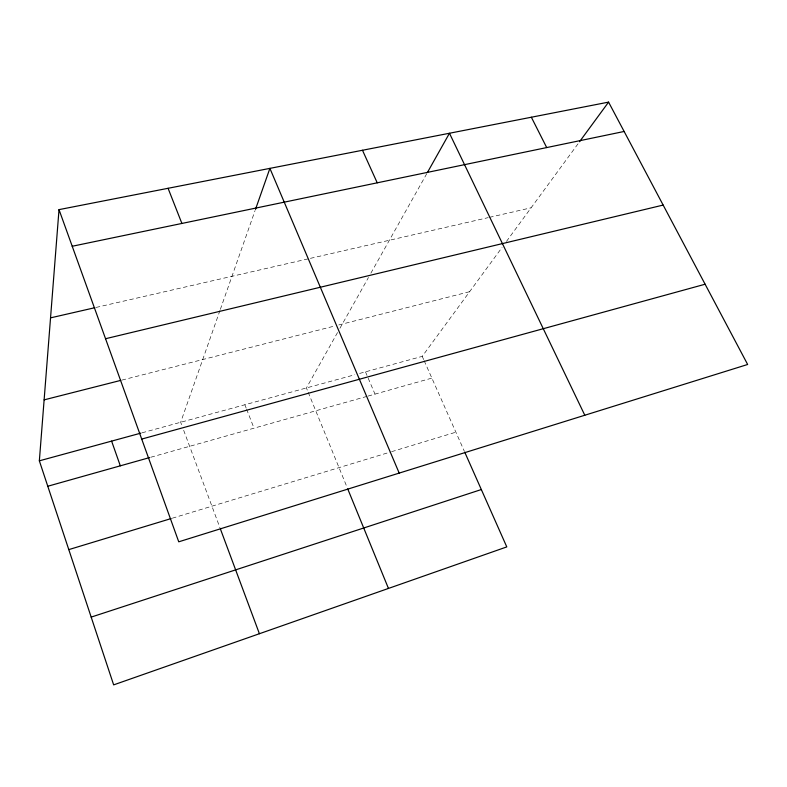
<?xml version="1.0" encoding="UTF-8"?>
<svg xmlns="http://www.w3.org/2000/svg" width="787" height="787" viewBox="0 0 787 787"><rect width="100%" height="100%" fill="white"/><g stroke="black" fill="none" stroke-linecap="round" stroke-linejoin="round"><path stroke-width="0.59" stroke-dasharray="3.94 2.95" d="M219.957 310.501L180.676 422.265L181.954 425.698M220.35 309.37L255.086 210.513M337.564 332.498L306.409 387.961L307.747 391.228M339.925 328.287L368.483 277.447M370.864 273.197L426.8 173.612M359.58 373.451L422.226 356.363L502.096 247.393M506.444 241.452L578.819 142.722M172.304 518.21L390.46 452.023M391.631 451.669L455.87 432.181M150.858 457.227L366.86 396.412M368.031 396.087L431.876 378.114M142.044 432.811L354.848 374.74M121.906 380.091L334.072 326.162M338.774 324.962L469.613 291.702M96.034 307.442L309.212 258.618M310.403 258.343L488.245 217.615M489.435 217.34L531.117 207.798M422.226 356.363L423.672 359.62M424.154 360.712L464.202 450.931M365.483 371.838L374.996 394.13M308.189 392.31L347.254 487.753M244.865 404.754L246.174 408.099M246.606 409.22L254.024 428.187M183.666 430.282L219.966 527.792"/><path stroke-width="1.18" d="M464.684 452.033L506.789 546.906L113.653 684.877L39.35 460.828L59.015 209.627L608.577 102.123L747.65 364.479L178.747 541.81L59.015 209.627M255.49 209.381L269.902 168.369L399.196 473.095M427.39 172.55L449.466 133.249L584.8 415.241M579.537 141.729L608.577 102.123M91.174 617.106L481.329 489.544M68.794 549.611L171.143 518.564M47.781 486.248L149.687 457.562M141.719 439.077L705.113 284.225M39.35 460.828L140.873 433.125M44.121 399.865L120.726 380.396M105.547 338.725L663.156 205.073M50.545 317.859L94.834 307.717M72.217 246.262L624.13 131.468M531.353 117.224L546.699 147.572M362.482 150.258L377.229 182.82M347.706 488.875L388.453 588.43M168.074 188.29L181.895 223.449M220.39 528.933L259.405 633.722M111.606 441.113L120.313 465.825"/></g></svg>
